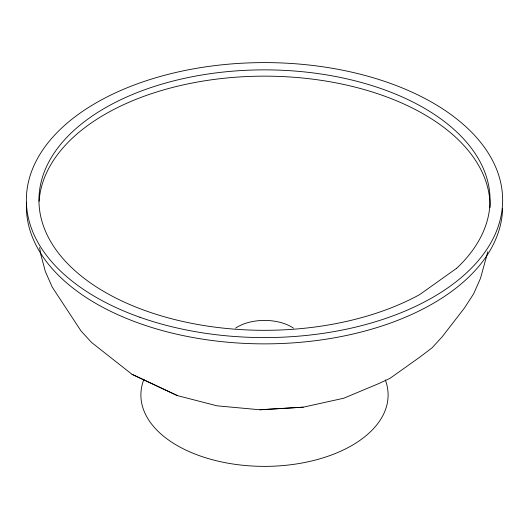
<?xml version="1.0" encoding="UTF-8"?>
<svg xmlns="http://www.w3.org/2000/svg" width="529" height="529" viewBox="0 0 529 529"><rect width="100%" height="100%" fill="white"/><g stroke="black" fill="none" stroke-linecap="round" stroke-linejoin="round"><path stroke-width="0.79" d="M487.824 251.771L480.504 278.287L473.667 293.78L464.442 308.01L442.251 336.722L432.061 347.831L420.039 356.969L390.018 378.334L378.989 383.485L343.797 398.211L303.21 407.185L259.977 409.783L217.055 405.829L177.367 395.606L131.972 374.287L91.596 342.488L81.089 331.055L52.265 287.168L45.329 271.463L40.912 254.819L39.609 247.605M259.977 409.783L260.46 409.717M261.28 409.664L303.21 407.185M131.972 374.287L177.367 395.606M235.61 328.099A38.035 21.96 0 0 1 293.436 328.125M39.113 201.271A225.559 130.227 0 0 1 269.896 76.189A225.559 130.227 0 0 1 490.052 207.5M502.61 208.492A238.136 137.487 0 0 1 259.435 343.837A238.136 137.487 0 0 1 26.45 202.647M385.337 379.987A123.607 71.362 0 0 1 263.773 466.373A123.607 71.362 0 0 1 143.974 379.167M456.706 268.243L419.603 294.64A225.559 130.227 0 0 1 50.526 241.29A225.559 130.227 0 0 1 290.256 70.714A225.559 130.227 0 0 1 456.706 268.243M139.874 317.248A238.136 137.487 0 0 0 502.55 203.824A238.136 137.487 0 0 0 151.076 79.198A238.136 137.487 0 0 0 139.874 317.248"/></g></svg>
